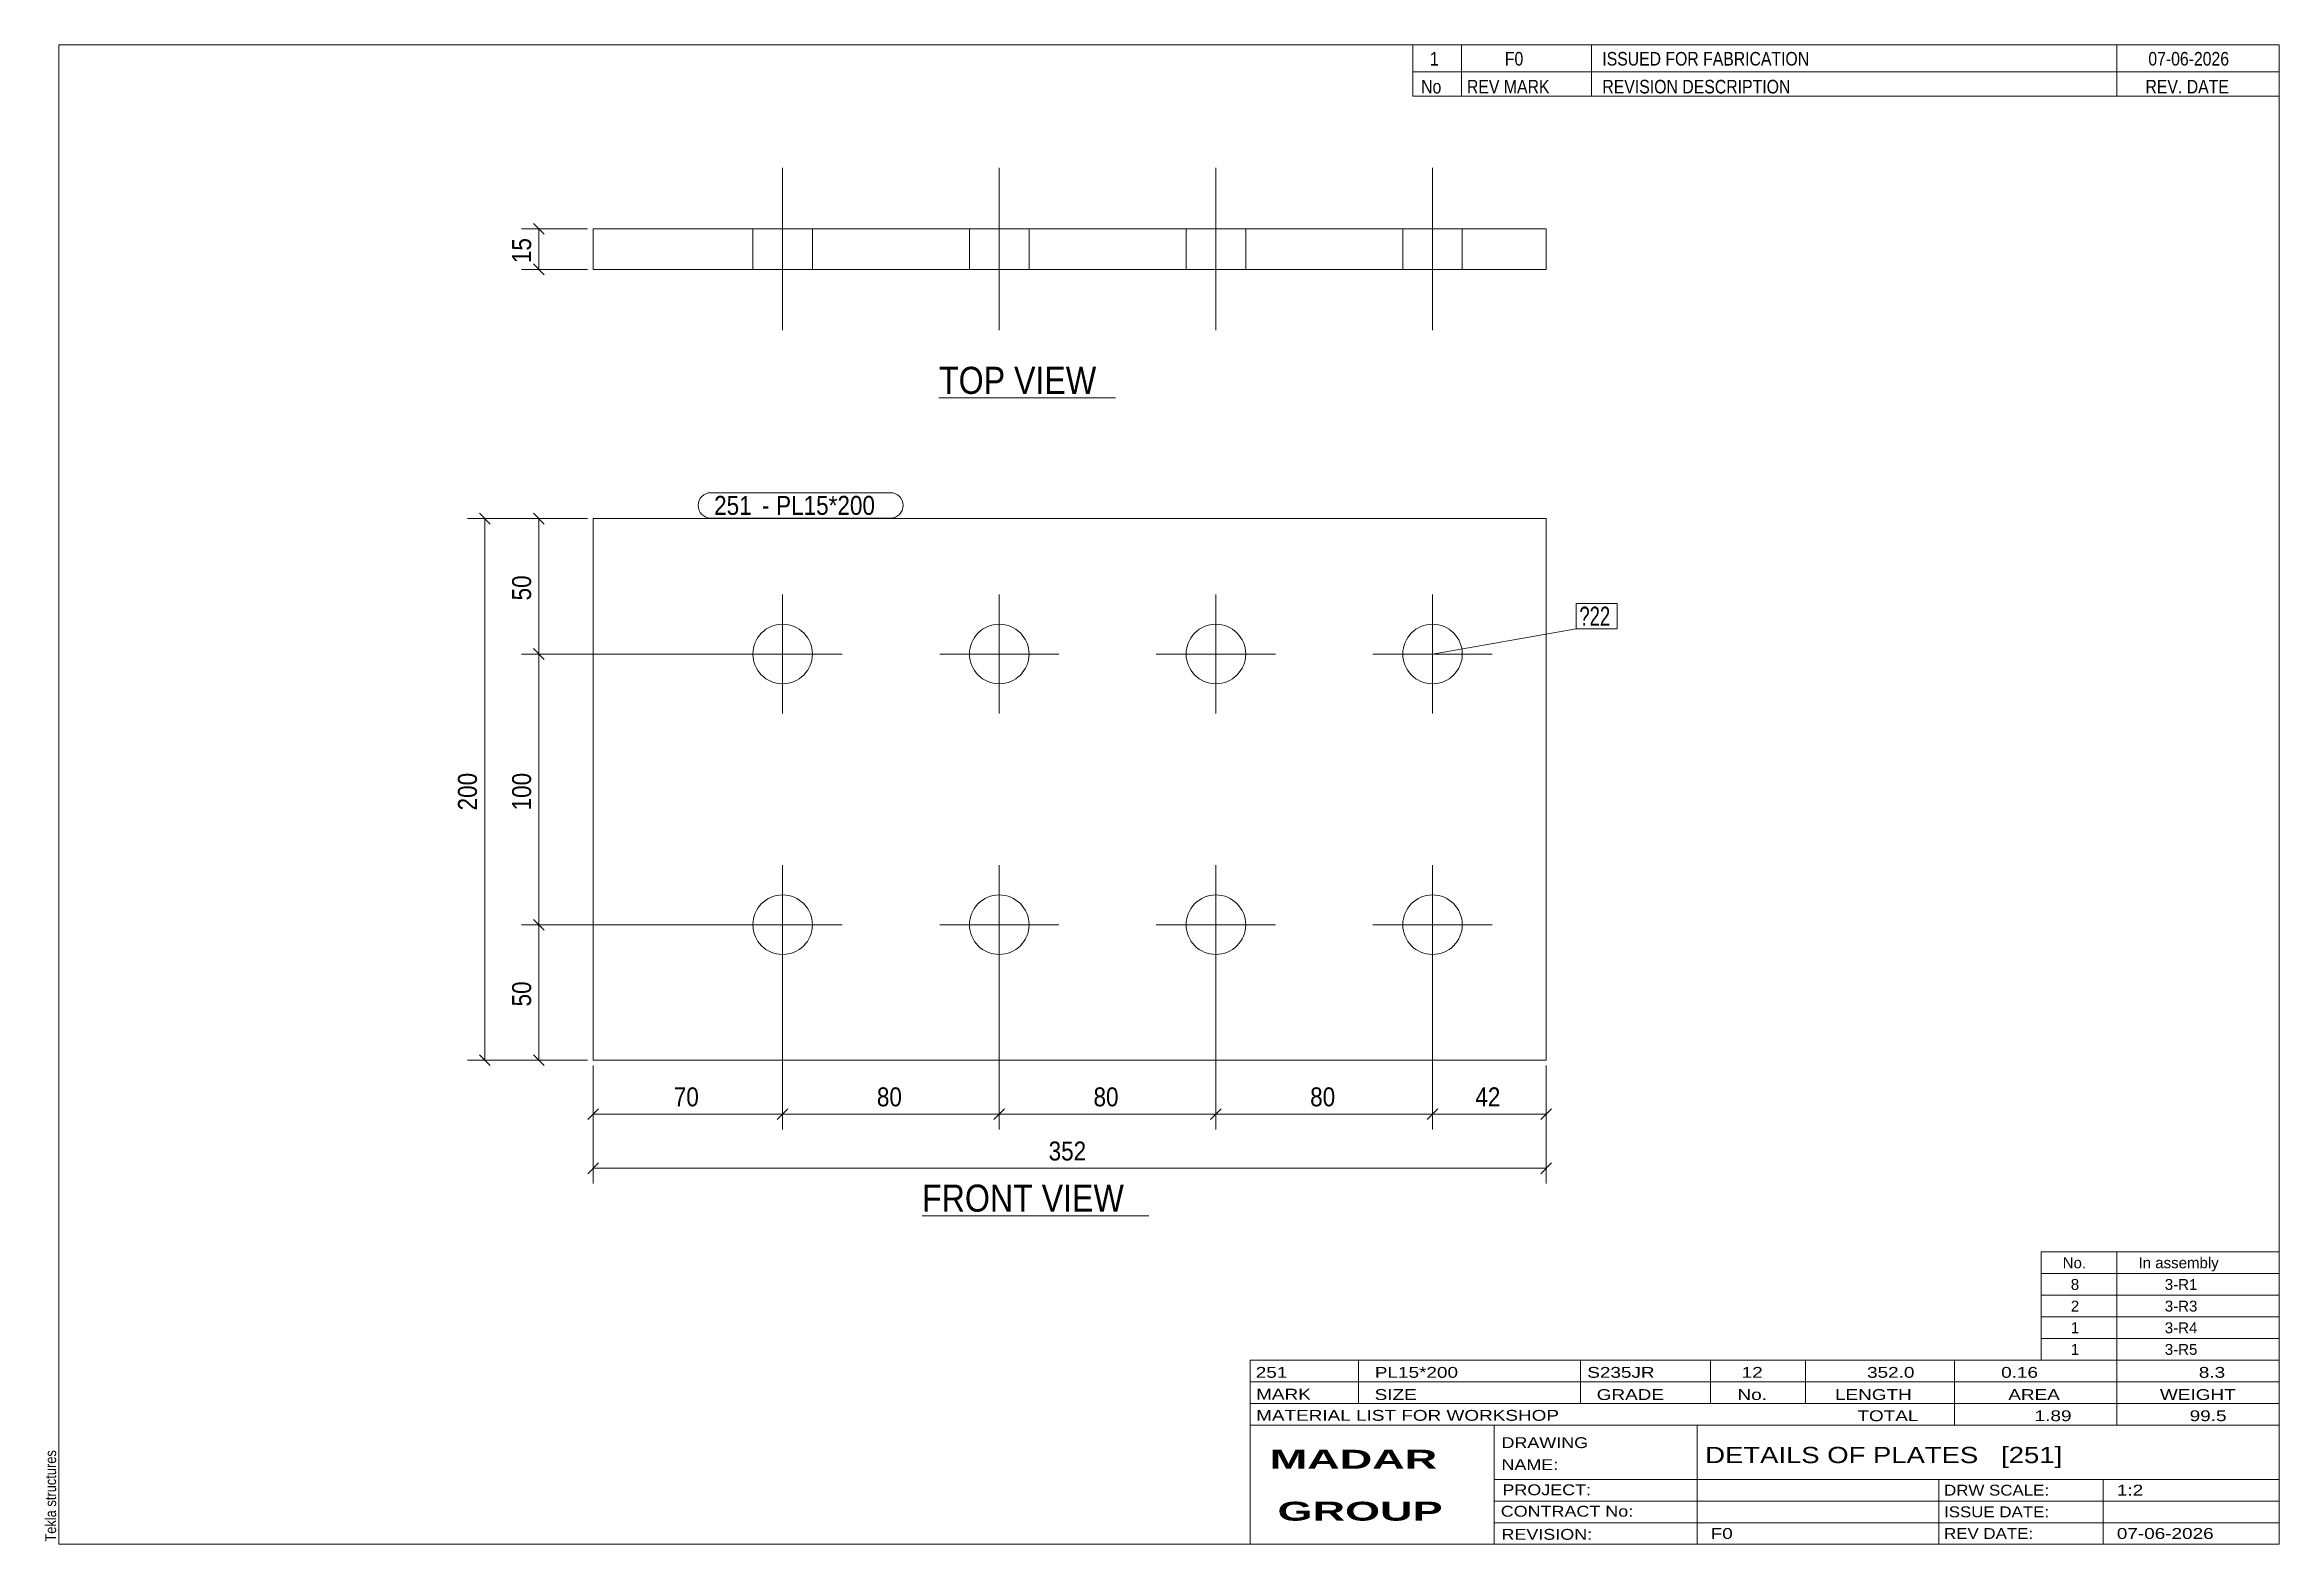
# Model space of a CAD drawing. Header units: millimetres. Extents: x 2 to 415, y 5 to 282.
import ezdxf

# ---------------------------------------------------------------- set-up
doc = ezdxf.new("R2010")
doc.units = ezdxf.units.MM
doc.linetypes.add('XKITLINE00', pattern=[0])
for name, color, linetype, lineweight in [('Bolt', 3, 'Continuous', 0), ('BoltMark', 7, 'Continuous', 0), ('Dimensions', 7, 'Continuous', 0), ('DrawingSheet', 5, 'Continuous', 0), ('OtherObjectType', 7, 'Continuous', 0), ('Part', 2, 'Continuous', 0), ('PartMark', 7, 'Continuous', 0)]:
    doc.layers.add(name, color=color, linetype=linetype, lineweight=lineweight)
doc.styles.add('ARIAL', font='ARIAL.TTF')
doc.styles.add('ARIAL_BOLD', font='ARIALBD.TTF')
doc.styles.add('ARIAL_NARROW', font='ARIALN.TTF')

# ---------------------------------------------------------------- blocks, each defined once
blk = doc.blocks.new('*A1')
at = {"layer": 'Bolt', "color": 3, "linetype": 'XKITLINE00', "lineweight": 0}
for p, q in [((138.65, 180.45), (138.65, 158.45)), ((178.65, 180.45), (178.65, 158.45)), ((218.65, 180.45), (218.65, 158.45)), ((258.65, 180.45), (258.65, 158.45)), ((127.65, 169.45), (149.65, 169.45)), ((167.65, 169.45), (189.65, 169.45)), ((207.65, 169.45), (229.65, 169.45)), ((247.65, 169.45), (269.65, 169.45)), ((138.65, 130.45), (138.65, 108.45)), ((178.65, 130.45), (178.65, 108.45)), ((218.65, 130.45), (218.65, 108.45)), ((258.65, 130.45), (258.65, 108.45)), ((127.65, 119.45), (149.65, 119.45)), ((167.65, 119.45), (189.65, 119.45)), ((207.65, 119.45), (229.65, 119.45)), ((247.65, 119.45), (269.65, 119.45))]:
    blk.add_line(p, q, dxfattribs=at)
for centre in [(138.65, 169.45), (178.65, 169.45), (218.65, 169.45), (258.65, 169.45), (138.65, 119.45), (178.65, 119.45), (218.65, 119.45), (258.65, 119.45)]:
    blk.add_circle(centre, 5.5, dxfattribs=at)
blk = doc.blocks.new('*A2')
at = {"layer": 'Part', "color": 2, "linetype": 'XKITLINE00', "lineweight": 0}
for p, q in [((103.65, 194.45), (103.65, 94.45)), ((279.65, 194.45), (103.65, 194.45)), ((279.65, 94.45), (279.65, 194.45)), ((103.65, 94.45), (279.65, 94.45))]:
    blk.add_line(p, q, dxfattribs=at)
blk = doc.blocks.new('*A3')
at = {"layer": 'Bolt', "color": 3, "linetype": 'XKITLINE00', "lineweight": 0}
for p, q in [((138.65, 259.25), (138.65, 229.25)), ((138.65, 259.25), (138.65, 229.25)), ((178.65, 259.25), (178.65, 229.25)), ((178.65, 259.25), (178.65, 229.25)), ((218.65, 259.25), (218.65, 229.25)), ((218.65, 259.25), (218.65, 229.25)), ((258.65, 259.25), (258.65, 229.25)), ((258.65, 259.25), (258.65, 229.25)), ((133.15, 248), (133.15, 240.5)), ((133.15, 248), (133.15, 240.5)), ((144.15, 248), (144.15, 240.5)), ((144.15, 248), (144.15, 240.5)), ((173.15, 248), (173.15, 240.5)), ((173.15, 248), (173.15, 240.5)), ((184.15, 248), (184.15, 240.5)), ((184.15, 248), (184.15, 240.5)), ((213.15, 248), (213.15, 240.5)), ((213.15, 248), (213.15, 240.5)), ((224.15, 248), (224.15, 240.5)), ((224.15, 248), (224.15, 240.5)), ((253.15, 248), (253.15, 240.5)), ((253.15, 248), (253.15, 240.5)), ((264.15, 248), (264.15, 240.5)), ((264.15, 248), (264.15, 240.5))]:
    blk.add_line(p, q, dxfattribs=at)
blk = doc.blocks.new('*A4')
at = {"layer": 'Part', "color": 2, "linetype": 'XKITLINE00', "lineweight": 0}
for p, q in [((103.65, 248), (279.65, 248)), ((103.65, 240.5), (103.65, 248)), ((279.65, 248), (279.65, 240.5)), ((279.65, 240.5), (103.65, 240.5))]:
    blk.add_line(p, q, dxfattribs=at)
blk = doc.blocks.new('*A5')
at = {"layer": 'DrawingSheet', "color": 5, "linetype": 'XKITLINE00', "lineweight": 0}
for p, q in [((415, 282), (5, 282)), ((5, 282), (5, 5)), ((415, 5), (415, 282)), ((5, 5), (415, 5))]:
    blk.add_line(p, q, dxfattribs=at)
at = {"layer": 'DrawingSheet', "color": 5, "style": 'ARIAL', "width": 0.85}
blk.add_text('Tekla structures', height=2, rotation=90, dxfattribs=at).set_placement((4.5, 5.5))
blk = doc.blocks.new('*A6')
at = {"layer": 'OtherObjectType', "color": 7, "linetype": 'XKITLINE00', "lineweight": 0}
for p, q in [((371, 59), (415, 59)), ((371, 55), (371, 59)), ((385, 55), (385, 59)), ((415, 55), (415, 59)), ((371, 55), (415, 55)), ((371, 51), (371, 55)), ((385, 51), (385, 55)), ((415, 51), (415, 55)), ((371, 51), (415, 51)), ((371, 47), (371, 51)), ((385, 47), (385, 51)), ((415, 47), (415, 51)), ((371, 47), (415, 47)), ((371, 43), (371, 47)), ((385, 43), (385, 47)), ((415, 43), (415, 47)), ((371, 43), (415, 43)), ((371, 39), (371, 43)), ((385, 39), (385, 43)), ((415, 39), (415, 43)), ((371, 39), (415, 39))]:
    blk.add_line(p, q, dxfattribs=at)
at = {"layer": 'OtherObjectType', "color": 7, "style": 'ARIAL_NARROW', "width": 1.211571}
for s, p in [('No.', (375, 56)), ('In assembly', (389, 56)), ('8', (376.5, 52)), ('3-R1', (393.86, 52)), ('2', (376.5, 48)), ('3-R3', (393.86, 48)), ('1', (376.5, 44)), ('3-R4', (393.86, 44)), ('1', (376.5, 40)), ('3-R5', (393.86, 40))]:
    blk.add_text(s, height=2, dxfattribs=at).set_placement(p)
blk = doc.blocks.new('*A7')
at = {"layer": 'OtherObjectType', "color": 7, "linetype": 'XKITLINE00', "lineweight": 0}
for p, q in [((255, 282), (415, 282)), ((415, 282), (255, 282)), ((255, 282), (255, 277)), ((264, 282), (264, 277)), ((288, 282), (288, 277)), ((385, 282), (385, 277)), ((415, 282), (415, 277)), ((255, 277), (415, 277)), ((255, 277), (255, 272.5)), ((255, 277), (415, 277)), ((264, 277), (264, 272.5)), ((288, 277), (288, 272.5)), ((385, 277), (385, 272.5)), ((415, 277), (415, 272.5)), ((415, 272.5), (255, 272.5))]:
    blk.add_line(p, q, dxfattribs=at)
at = {"layer": 'OtherObjectType', "color": 7, "style": 'ARIAL_NARROW'}
for s, width, p in [('1', 1.017001, (258.16, 278.15)), ('F0', 1.017001, (272, 278.15)), ('ISSUED FOR FABRICATION', 1.017001, (290, 278.15)), ('07-06-2026', 1.017001, (390.82, 278.15)), ('No', 1.02, (256.54, 273)), ('REV MARK', 1.02, (265, 273)), ('REVISION DESCRIPTION', 1.02, (290, 273)), ('REV. DATE', 1.02, (390.28, 273))]:
    blk.add_text(s, height=2.5, dxfattribs=dict(at, width=width)).set_placement(p)
blk = doc.blocks.new('*A8')
at = {"layer": 'OtherObjectType', "color": 7, "linetype": 'XKITLINE00', "lineweight": 0}
for p, q in [((225, 39), (415, 39)), ((225, 39), (225, 35)), ((225, 39), (415, 39)), ((245, 35), (245, 39)), ((286, 35), (286, 39)), ((310, 35), (310, 39)), ((327.5, 35), (327.5, 39)), ((355, 35), (355, 39)), ((385, 35), (385, 39)), ((415, 35), (415, 39)), ((225, 35), (415, 35)), ((225, 35), (225, 5)), ((225, 35), (415, 35)), ((245, 31), (245, 35)), ((286, 31), (286, 35)), ((310, 31), (310, 35)), ((327.5, 31), (327.5, 35)), ((355, 31), (355, 35)), ((385, 31), (385, 35)), ((415, 31), (415, 35)), ((225, 31), (415, 31)), ((355, 27), (355, 31)), ((385, 27), (385, 31)), ((415, 27), (415, 31)), ((225, 27), (415, 27)), ((270, 21), (270, 27)), ((307.5, 17), (307.5, 27)), ((415, 21), (415, 27)), ((270, 21), (270, 5)), ((415, 17), (415, 21)), ((270, 17), (415, 17)), ((307.5, 5), (307.5, 17)), ((352.16, 13), (352.16, 17)), ((382.5, 5), (382.5, 17)), ((415, 13), (415, 17)), ((270, 13), (415, 13)), ((352.16, 5), (352.16, 13)), ((415, 9), (415, 13)), ((270, 9), (415, 9)), ((415, 5), (415, 9)), ((225, 5), (415, 5)), ((262.5, 5), (415, 5))]:
    blk.add_line(p, q, dxfattribs=at)
at = {"layer": 'OtherObjectType', "color": 7, "style": 'ARIAL_NARROW'}
for s, height, width, p in [('251', 2, 1.525501, (226.01, 35.76)), ('PL15*200', 2, 1.525501, (248, 35.76)), ('S235JR', 2, 1.525501, (287.22, 35.76)), ('12', 2, 1.525501, (315.73, 35.76)), ('352.0', 2, 1.525501, (338.88, 35.76)), ('0.16', 2, 1.525501, (363.64, 35.76)), ('8.3', 2, 1.525501, (400.14, 35.76)), ('MARK', 2, 1.525501, (226.08, 31.73)), ('SIZE', 2, 1.525501, (247.96, 31.66)), ('GRADE', 2, 1.525501, (288.96, 31.66)), ('No.', 2, 1.525501, (314.96, 31.66)), ('LENGTH', 2, 1.525501, (332.96, 31.66)), ('AREA', 2, 1.525501, (364.96, 31.66)), ('WEIGHT', 2, 1.525501, (392.96, 31.66)), ('MATERIAL LIST FOR WORKSHOP', 2, 1.525501, (226.08, 27.82)), ('TOTAL', 2, 1.525501, (337.1, 27.75)), ('1.89', 2, 1.525501, (369.83, 27.75)), ('99.5', 2, 1.525501, (398.45, 27.75)), ('DRAWING', 2, 1.445, (271.38, 22.78)), ('NAME:', 2, 1.445, (271.38, 18.72)), ('DETAILS OF PLATES   [251]', 3, 1.474651, (309, 20)), ('PROJECT:', 2, 1.445, (271.55, 14.07)), ('DRW SCALE:', 2, 1.36, (353.1, 14)), ('1:2', 2, 1.525501, (385, 14)), ('CONTRACT No:', 2, 1.445, (271.25, 10.11)), ('ISSUE DATE:', 2, 1.36, (353.1, 10)), ('REVISION:', 2, 1.445, (271.38, 5.84)), ('F0', 2, 1.525501, (310, 6)), ('REV DATE:', 2, 1.36, (353.1, 6)), ('07-06-2026', 2, 1.525501, (385, 6))]:
    blk.add_text(s, height=height, dxfattribs=dict(at, width=width)).set_placement(p)
at = {"layer": 'OtherObjectType', "color": 1, "style": 'ARIAL_BOLD', "width": 1.7}
for s, p in [('MADAR ', (228.58, 18.97)), ('GROUP', (230.03, 9.37))]:
    blk.add_text(s, height=3.5, dxfattribs=at).set_placement(p)
blk = doc.blocks.new('*A9')
at = {"layer": 'Dimensions', "color": 7, "linetype": 'XKITLINE00', "lineweight": 0}
for p, q in [((103.65, 93.45), (103.65, 71.65)), ((279.65, 93.45), (279.65, 71.65)), ((104.64, 75.44), (102.66, 73.46)), ((103.65, 74.45), (279.65, 74.45)), ((280.64, 75.44), (278.66, 73.46))]:
    blk.add_line(p, q, dxfattribs=at)
at = {"layer": 'Dimensions', "color": 3}
for p in [(103.65, 74.45), (279.65, 74.45)]:
    blk.add_point(p, dxfattribs=at)
at = {"layer": 'Dimensions', "color": 3, "style": 'ARIAL', "width": 0.85}
blk.add_text('352', height=3.5, dxfattribs=at).set_placement((187.76, 75.9))
blk = doc.blocks.new('*A10')
at = {"layer": 'Dimensions', "color": 7, "linetype": 'XKITLINE00', "lineweight": 0}
for p, q in [((138.65, 118.45), (138.65, 81.65)), ((103.65, 93.45), (103.65, 81.65)), ((104.64, 85.44), (102.66, 83.46)), ((103.65, 84.45), (138.65, 84.45)), ((139.64, 85.44), (137.66, 83.46))]:
    blk.add_line(p, q, dxfattribs=at)
at = {"layer": 'Dimensions', "color": 3}
for p in [(103.65, 84.45), (138.65, 84.45)]:
    blk.add_point(p, dxfattribs=at)
at = {"layer": 'Dimensions', "color": 3, "style": 'ARIAL', "width": 0.85}
blk.add_text('70', height=3.5, dxfattribs=at).set_placement((118.55, 85.9))
blk = doc.blocks.new('*A11')
at = {"layer": 'Dimensions', "color": 7, "linetype": 'XKITLINE00', "lineweight": 0}
for p, q in [((138.65, 118.45), (138.65, 81.65)), ((178.65, 118.45), (178.65, 81.65)), ((139.64, 85.44), (137.66, 83.46)), ((138.65, 84.45), (178.65, 84.45)), ((179.64, 85.44), (177.66, 83.46))]:
    blk.add_line(p, q, dxfattribs=at)
at = {"layer": 'Dimensions', "color": 3}
for p in [(138.65, 84.45), (178.65, 84.45)]:
    blk.add_point(p, dxfattribs=at)
at = {"layer": 'Dimensions', "color": 3, "style": 'ARIAL', "width": 0.85}
blk.add_text('80', height=3.5, dxfattribs=at).set_placement((156.05, 85.9))
blk = doc.blocks.new('*A12')
at = {"layer": 'Dimensions', "color": 7, "linetype": 'XKITLINE00', "lineweight": 0}
for p, q in [((178.65, 118.45), (178.65, 81.65)), ((218.65, 118.45), (218.65, 81.65)), ((179.64, 85.44), (177.66, 83.46)), ((178.65, 84.45), (218.65, 84.45)), ((219.64, 85.44), (217.66, 83.46))]:
    blk.add_line(p, q, dxfattribs=at)
at = {"layer": 'Dimensions', "color": 3}
for p in [(178.65, 84.45), (218.65, 84.45)]:
    blk.add_point(p, dxfattribs=at)
at = {"layer": 'Dimensions', "color": 3, "style": 'ARIAL', "width": 0.85}
blk.add_text('80', height=3.5, dxfattribs=at).set_placement((196.05, 85.9))
blk = doc.blocks.new('*A13')
at = {"layer": 'Dimensions', "color": 7, "linetype": 'XKITLINE00', "lineweight": 0}
for p, q in [((218.65, 118.45), (218.65, 81.65)), ((258.65, 118.45), (258.65, 81.65)), ((219.64, 85.44), (217.66, 83.46)), ((218.65, 84.45), (258.65, 84.45)), ((259.64, 85.44), (257.66, 83.46))]:
    blk.add_line(p, q, dxfattribs=at)
at = {"layer": 'Dimensions', "color": 3}
for p in [(218.65, 84.45), (258.65, 84.45)]:
    blk.add_point(p, dxfattribs=at)
at = {"layer": 'Dimensions', "color": 3, "style": 'ARIAL', "width": 0.85}
blk.add_text('80', height=3.5, dxfattribs=at).set_placement((236.05, 85.9))
blk = doc.blocks.new('*A14')
at = {"layer": 'Dimensions', "color": 7, "linetype": 'XKITLINE00', "lineweight": 0}
for p, q in [((258.65, 118.45), (258.65, 81.65)), ((279.65, 93.45), (279.65, 81.65)), ((259.64, 85.44), (257.66, 83.46)), ((258.65, 84.45), (279.65, 84.45)), ((280.64, 85.44), (278.66, 83.46))]:
    blk.add_line(p, q, dxfattribs=at)
at = {"layer": 'Dimensions', "color": 3}
for p in [(258.65, 84.45), (279.65, 84.45)]:
    blk.add_point(p, dxfattribs=at)
at = {"layer": 'Dimensions', "color": 3, "style": 'ARIAL', "width": 0.85}
blk.add_text('42', height=3.5, dxfattribs=at).set_placement((266.55, 85.9))
blk = doc.blocks.new('*A15')
at = {"layer": 'Dimensions', "color": 7, "linetype": 'XKITLINE00', "lineweight": 0}
for p, q in [((102.65, 194.45), (80.45, 194.45)), ((82.66, 195.44), (84.64, 193.46)), ((83.65, 94.45), (83.65, 194.45)), ((82.66, 95.44), (84.64, 93.46)), ((102.65, 94.45), (80.45, 94.45))]:
    blk.add_line(p, q, dxfattribs=at)
at = {"layer": 'Dimensions', "color": 3}
for p in [(83.65, 194.45), (83.65, 94.45)]:
    blk.add_point(p, dxfattribs=at)
at = {"layer": 'Dimensions', "color": 3, "style": 'ARIAL', "width": 0.85}
blk.add_text('200', height=3.5, rotation=90.0002, dxfattribs=at).set_placement((82.2, 140.56))
blk = doc.blocks.new('*A16')
at = {"layer": 'Dimensions', "color": 7, "linetype": 'XKITLINE00', "lineweight": 0}
for p, q in [((92.66, 120.44), (94.64, 118.46)), ((137.65, 119.45), (90.45, 119.45)), ((93.65, 94.45), (93.65, 119.45)), ((92.66, 95.44), (94.64, 93.46)), ((102.65, 94.45), (90.45, 94.45))]:
    blk.add_line(p, q, dxfattribs=at)
at = {"layer": 'Dimensions', "color": 3}
for p in [(93.65, 119.45), (93.65, 94.45)]:
    blk.add_point(p, dxfattribs=at)
at = {"layer": 'Dimensions', "color": 3, "style": 'ARIAL', "width": 0.85}
blk.add_text('50', height=3.5, rotation=90.0002, dxfattribs=at).set_placement((92.2, 104.35))
blk = doc.blocks.new('*A17')
at = {"layer": 'Dimensions', "color": 7, "linetype": 'XKITLINE00', "lineweight": 0}
for p, q in [((137.65, 169.45), (90.45, 169.45)), ((92.66, 170.44), (94.64, 168.46)), ((93.65, 119.45), (93.65, 169.45)), ((92.66, 120.44), (94.64, 118.46)), ((137.65, 119.45), (90.45, 119.45))]:
    blk.add_line(p, q, dxfattribs=at)
at = {"layer": 'Dimensions', "color": 3}
for p in [(93.65, 169.45), (93.65, 119.45)]:
    blk.add_point(p, dxfattribs=at)
at = {"layer": 'Dimensions', "color": 3, "style": 'ARIAL', "width": 0.85}
blk.add_text('100', height=3.5, rotation=90.0002, dxfattribs=at).set_placement((92.2, 140.56))
blk = doc.blocks.new('*A18')
at = {"layer": 'Dimensions', "color": 7, "linetype": 'XKITLINE00', "lineweight": 0}
for p, q in [((102.65, 194.45), (90.45, 194.45)), ((92.66, 195.44), (94.64, 193.46)), ((93.65, 169.45), (93.65, 194.45)), ((137.65, 169.45), (90.45, 169.45)), ((92.66, 170.44), (94.64, 168.46))]:
    blk.add_line(p, q, dxfattribs=at)
at = {"layer": 'Dimensions', "color": 3}
for p in [(93.65, 194.45), (93.65, 169.45)]:
    blk.add_point(p, dxfattribs=at)
at = {"layer": 'Dimensions', "color": 3, "style": 'ARIAL', "width": 0.85}
blk.add_text('50', height=3.5, rotation=90.0002, dxfattribs=at).set_placement((92.2, 179.35))
blk = doc.blocks.new('*A19')
at = {"layer": 'BoltMark', "color": 7, "linetype": 'XKITLINE00', "lineweight": 0}
for p, q in [((285.16, 178.79), (292.74, 178.79)), ((285.16, 174.09), (285.16, 178.79)), ((292.74, 174.09), (292.74, 178.79)), ((258.65, 169.45), (285.16, 174.09)), ((285.16, 174.09), (292.74, 174.09))]:
    blk.add_line(p, q, dxfattribs=at)
at = {"layer": 'BoltMark', "color": 3, "style": 'ARIAL_NARROW', "width": 0.85}
blk.add_text('?22', height=3.5, dxfattribs=at).set_placement((285.76, 174.69))
blk = doc.blocks.new('*A20')
at = {"layer": 'PartMark', "color": 7, "linetype": 'XKITLINE00', "lineweight": 0}
for p, q in [((125.4, 199.25), (158.55, 199.25)), ((125.4, 194.55), (158.55, 194.55))]:
    blk.add_line(p, q, dxfattribs=at)
for centre, start, end in [((125.4, 196.9), 90, 270), ((158.55, 196.9), 270, 90)]:
    blk.add_arc(centre, 2.35, start, end, dxfattribs=at)
at = {"layer": 'PartMark', "color": 1, "style": 'ARIAL', "width": 0.85}
blk.add_text('251', height=3.5, dxfattribs=at).set_placement((126, 195.15))
at = {"layer": 'PartMark', "color": 3, "style": 'ARIAL', "width": 0.85}
for s, p in [('PL15*200', (137.44, 195.15)), ('-', (134.84, 195.15))]:
    blk.add_text(s, height=3.5, dxfattribs=at).set_placement(p)
blk = doc.blocks.new('*A21')
at = {"layer": 'OtherObjectType', "color": 7, "linetype": 'XKITLINE00', "lineweight": 0}
blk.add_line((164.39, 65.7), (206.25, 65.7), dxfattribs=at)
at = {"layer": 'OtherObjectType', "color": 3, "style": 'ARIAL', "width": 0.85}
blk.add_text('FRONT VIEW', height=5, dxfattribs=at).set_placement((164.39, 66.45))
blk = doc.blocks.new('*A22')
at = {"layer": 'Dimensions', "color": 7, "linetype": 'XKITLINE00', "lineweight": 0}
for p, q in [((102.65, 248), (90.45, 248)), ((92.66, 248.99), (94.64, 247.01)), ((93.65, 240.5), (93.65, 248)), ((102.65, 240.5), (90.45, 240.5)), ((92.66, 241.49), (94.64, 239.51))]:
    blk.add_line(p, q, dxfattribs=at)
at = {"layer": 'Dimensions', "color": 3}
for p in [(93.65, 248), (93.65, 240.5)]:
    blk.add_point(p, dxfattribs=at)
at = {"layer": 'Dimensions', "color": 3, "style": 'ARIAL', "width": 0.85}
blk.add_text('15', height=3.5, rotation=90.0002, dxfattribs=at).set_placement((92.2, 241.65))
blk = doc.blocks.new('*A23')
at = {"layer": 'OtherObjectType', "color": 7, "linetype": 'XKITLINE00', "lineweight": 0}
blk.add_line((167.52, 216.75), (200.13, 216.75), dxfattribs=at)
at = {"layer": 'OtherObjectType', "color": 3, "style": 'ARIAL', "width": 0.85}
blk.add_text('TOP VIEW', height=5, dxfattribs=at).set_placement((167.52, 217.5))

msp = doc.modelspace()

# ---------------------------------------------------------------- block references
at = {"lineweight": 0}
for name in ['*A5', '*A7', '*A3', '*A22', '*A4', '*A23', '*A20', '*A15', '*A18', '*A2', '*A1', '*A19', '*A17', '*A16', '*A10', '*A11', '*A12', '*A13', '*A14', '*A9', '*A21', '*A6', '*A8']:
    msp.add_blockref(name, (0, 0), dxfattribs=at)

doc.saveas('drawing.dxf')
